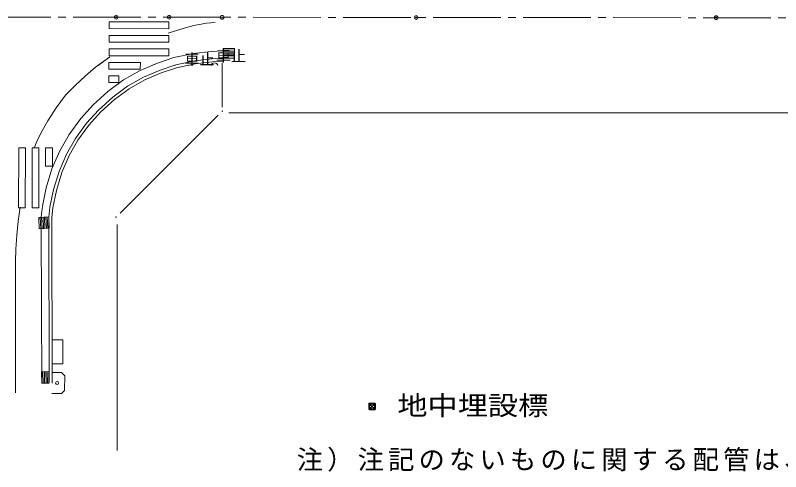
# Model space of a CAD drawing. Units: millimetres, scale not verified. Extents: x -312644 to 200250, y -138500 to 140234.
# Drawn here: x -132186 to -81167, y -33338 to -2928 of the extents above; entities that cross this region are included whole.
import ezdxf
from ezdxf.enums import TextEntityAlignment as Align

# ---------------------------------------------------------------- set-up
doc = ezdxf.new("R2010")
doc.units = ezdxf.units.MM
doc.header["$LTSCALE"] = 500
doc.header["$PDMODE"] = 32
doc.header["$PDSIZE"] = 250
doc.linetypes.add('CHAIN2', pattern=[12, 9, -1, 1, -1])
for name, color, linetype, lineweight in [('1-0_現況', 4, 'Continuous', 9), ('1-C', 4, 'Continuous', 9), ('3-0_外灯平面', 4, 'Continuous', 9), ('A-0', 4, 'Continuous', 9)]:
    doc.layers.add(name, color=color, linetype=linetype, lineweight=lineweight)
doc.styles.add('ＭＳ ゴシック', font='')
doc.styles.get('ＭＳ ゴシック').set_extended_font_data('MS Gothic')

msp = doc.modelspace()

# ---------------------------------------------------------------- linework, layer by layer
at = {"layer": '1-0_現況', "linetype": 'CHAIN2'}
msp.add_line((-140327.6, -3040.1), (90413.3, -3245.8), dxfattribs=at)
at = {"layer": '1-0_現況'}
for p, q in [((-117942.8, -9415.3), (2163.6, -9415.7)), ((-125389.4, -31919.4), (-125388.7, -16861.8))]:
    msp.add_line(p, q, dxfattribs=at)
for centre in [(-125468.3, -3053.3), (-121932.6, -3056.5), (-105468.8, -3071.2), (-85467.7, -3089)]:
    msp.add_circle(centre, 37.6, dxfattribs=at)
for p in [(-125468.3, -3053.3), (-121932.6, -3056.5), (-118396.9, -3059.6), (-105468.8, -3071.2), (-85467.7, -3089)]:
    msp.add_point(p, dxfattribs=at)
at = {"layer": '1-C'}
for p, q in [((-120293.7, -3607.6), (-119437.4, -3462.2)), ((-119437.4, -3462.2), (-118872.9, -3409.1)), ((-121998.6, -4122.3), (-121094.6, -3819.1)), ((-121094.6, -3819.1), (-120293.7, -3607.6)), ((-125929.2, -4267.8), (-125929.5, -4717.8)), ((-121944.8, -4269.4), (-125929.2, -4267.8)), ((-125930, -5167.9), (-125928.8, -5617.8)), ((-121945.6, -5169.3), (-125930, -5167.9)), ((-120304.9, -5467.6), (-121619.5, -5749.8)), ((-119120.4, -5332.2), (-120304.9, -5467.6)), ((-118356.1, -5306.1), (-119120.4, -5332.2)), ((-118335.5, -5242.7), (-117579.2, -5233.6)), ((-118334, -5335.7), (-117577.7, -5326.8)), ((-118332.5, -5428.9), (-117576.2, -5419.8)), ((-118331.1, -5615), (-117574.8, -5606.1)), ((-118331, -5522), (-117576.3, -5512.9)), ((-117580.7, -5140.5), (-117571.8, -5792.2)), ((-125884.4, -5696.7), (-126839.5, -6394.4)), ((-125949.8, -6067), (-125950.2, -6518)), ((-123852.2, -6063.5), (-125949.8, -6067)), ((-122713.8, -6106.2), (-123859, -6598.2)), ((-123852.6, -6514.5), (-123852.2, -6063.5)), ((-121619.5, -5749.8), (-122713.8, -6106.2)), ((-120222.9, -5961.4), (-121489.9, -6233.3)), ((-119084.4, -5831.3), (-120222.9, -5961.4)), ((-119068.7, -6030.9), (-120191.3, -6159.1)), ((-118339.2, -5805.8), (-119084.4, -5831.3)), ((-118333, -6005.7), (-119068.7, -6030.9)), ((-118404.4, -6122.1), (-118408.6, -9048.5)), ((-118329.6, -5708.2), (-117573.3, -5699.2)), ((-117571.8, -5792.2), (-118328, -5801.3)), ((-126839.5, -6394.4), (-127517, -6962.4)), ((-125950.2, -6518), (-123852.6, -6514.5)), ((-123859, -6598.2), (-124978.9, -7232.4)), ((-122538.2, -6574.6), (-123637.4, -7046.8)), ((-121489.9, -6233.3), (-122538.2, -6574.6)), ((-127517, -6962.4), (-128207.3, -7614.9)), ((-125946.2, -7408.9), (-125945.8, -6966.1)), ((-125945.8, -6966.1), (-125289.4, -6965)), ((-125289.4, -6965), (-125288.2, -7407.9)), ((-123637.4, -7046.8), (-124706.6, -7652.2)), ((-122467.1, -6761.9), (-123548.8, -7226.3)), ((-128207.3, -7614.9), (-128837.4, -8256.2)), ((-124978.9, -7232.4), (-126013.3, -7999.7)), ((-125288.2, -7407.9), (-125946.2, -7408.9)), ((-124706.6, -7652.2), (-125696.6, -8387.1)), ((-126013.3, -7999.7), (-126994, -8883.9)), ((-128837.4, -8256.2), (-129458, -9090.7)), ((-125696.6, -8387.1), (-126639.1, -9238.7)), ((-129458, -9090.7), (-130021.7, -9964.4)), ((-126994, -8883.9), (-127828.8, -9801.3)), ((-126639.1, -9238.7), (-127440.6, -10116.3)), ((-125204.1, -16112.4), (-118658, -9576.9)), ((-130021.7, -9964.4), (-130486.9, -10770.6)), ((-127828.8, -9801.3), (-128598.7, -10876.9)), ((-127440.6, -10116.3), (-128177.2, -11146.7)), ((-127283.8, -10242.3), (-128009.2, -11254.5)), ((-130486.9, -10770.6), (-130742.7, -11328.1)), ((-128598.7, -10876.9), (-129216.4, -11963.5)), ((-128177.2, -11146.7), (-128769.5, -12187.7)), ((-130742.7, -11328.1), (-130931.8, -11781.1)), ((-131073.3, -15760.4), (-131058.6, -11760.4)), ((-130608.3, -11762.1), (-131058.6, -11760.4)), ((-130623, -15762), (-130608.3, -11762.1)), ((-129216.4, -11963.5), (-129742.3, -13167.3)), ((-128769.5, -12187.7), (-129273.1, -13341.9)), ((-129742.3, -13167.3), (-130130.3, -14421.3)), ((-129273.1, -13341.9), (-129643.6, -14543.6)), ((-130130.3, -14421.3), (-130367.6, -15639.4)), ((-129643.6, -14543.6), (-129874.6, -15718)), ((-131862.8, -15709.4), (-132004.8, -16650.8)), ((-130623, -15762), (-131073.3, -15760.4)), ((-130367.6, -15639.4), (-130457, -16358.5)), ((-129874.6, -15718), (-129956.1, -16388.5)), ((-129676.4, -15749.5), (-129756.3, -16400.6)), ((-132004.8, -16650.8), (-132091.2, -17577.2)), ((-130495.8, -17145.2), (-130530, -16386.7)), ((-130400.7, -17141.1), (-130434.9, -16382.4)), ((-130305.5, -17136.8), (-130339.7, -16378.3)), ((-130210.4, -17132.6), (-130244.6, -16373.9)), ((-130115.3, -17128.3), (-130149.5, -16369.7)), ((-130020.1, -17124.2), (-130052.7, -16365.5)), ((-129956.1, -16388.5), (-129927.9, -27434.6)), ((-129756.3, -16400.6), (-129728.1, -27434)), ((-129923.4, -17119.9), (-130592.5, -17149.6)), ((-130454.6, -17143.5), (-130427.3, -27435.9)), ((-132175.2, -19334.2), (-132181.4, -28083.3)), ((-129733.4, -24549.8), (-129013.6, -24546.9)), ((-129726.9, -26159.9), (-129733.4, -24549.8)), ((-130439.3, -26675.7), (-129960.5, -26668.2)), ((-130332.2, -27434.4), (-130344.2, -26674.3)), ((-130235.4, -27433), (-130247.4, -26672.6)), ((-130140.3, -27431.4), (-130152.3, -26671.2)), ((-130043.6, -27429.9), (-130055.6, -26669.7)), ((-129960.5, -26668.2), (-129948.5, -27428.5)), ((-129748.1, -26734.5), (-129104.4, -26720.1)), ((-128897.7, -27927.1), (-129107.2, -28127.3)), ((-129107.2, -28127.3), (-129747.7, -28135.8))]:
    msp.add_line(p, q, dxfattribs=at)
for points in [[(-121945.6, -3369.3), (-125928.3, -3367.8), (-125928.8, -3817.9)], [(-121945.6, -3369.3), (-121944.4, -3819.3), (-125928.8, -3817.9)], [(-121944.8, -4269.4), (-121945.2, -4719.3), (-125929.5, -4717.8)], [(-121945.6, -5169.3), (-121946, -5619.3), (-125928.8, -5617.8)], [(-118328, -5801.3), (-118335.4, -5149.6), (-117580.7, -5140.5)], [(-120191.3, -6159.1), (-121437.8, -6426.7), (-122467.1, -6761.9)], [(-123548.8, -7226.3), (-124597.3, -7820.2), (-125569.9, -8541.9)], [(-125569.9, -8541.9), (-126498.2, -9380.7), (-127283.8, -10242.3)], [(-128009.2, -11254.5), (-128590.4, -12277.3), (-129084.5, -13411.6)], [(-131523.5, -15758.7), (-131972.2, -15757.2), (-131959.1, -11757.2)], [(-131523.5, -15758.7), (-131508.9, -11758.8), (-131959.1, -11757.2)], [(-129084.5, -13411.6), (-129450.3, -14592.5), (-129676.4, -15749.5)], [(-130592.5, -17149.6), (-130625.1, -16391), (-129957.6, -16361.2), (-129923.4, -17119.9)], [(-132091.2, -17577.2), (-132155.4, -18507.4), (-132175.2, -19334.2)], [(-129013.6, -24546.9), (-129008.7, -26157.2), (-129726.9, -26159.9)], [(-129948.5, -27428.5), (-130427.3, -27435.9), (-130439.3, -26675.7)], [(-129104.4, -26720.1), (-128888.9, -26943.4), (-128897.7, -27927.1)]]:
    msp.add_lwpolyline(points, dxfattribs=at)
msp.add_lwpolyline([(-129707.7, -11763), (-130181.8, -11763.7), (-130179.7, -12990.6), (-129705.7, -12989.8)], close=True, dxfattribs=at)
for centre, radius in [((-118393, -9312), 15), ((-125470.7, -16377.4), 15), ((-129399.9, -27430.9), 100)]:
    msp.add_circle(centre, radius, dxfattribs=at)
at = {"layer": '3-0_外灯平面', "color": 6, "lineweight": 35}
for p, q in [((-108599.5, -28792.2), (-108199.5, -29192.2)), ((-108199.5, -28792.2), (-108599.5, -29192.2))]:
    msp.add_line(p, q, dxfattribs=at)
for points in [[(-108599.5, -29192.2), (-108199.5, -29192.2), (-108199.5, -28792.2), (-108599.5, -28792.2)], [(-108399.5, -28792.2), (-108599.5, -28992.2), (-108399.5, -29192.2), (-108199.5, -28992.2)]]:
    msp.add_lwpolyline(points, close=True, dxfattribs=at)
at = {"layer": 'A-0'}
for p, q in [((-125928.8, -3817.9), (-125928.3, -3367.8)), ((-125928.3, -3367.8), (-121945.6, -3369.3)), ((-121945.6, -3369.3), (-121944.4, -3819.3)), ((-121944.4, -3819.3), (-125928.8, -3817.9)), ((-125929.1, -4267.8), (-125929.5, -4717.8)), ((-121944.8, -4269.4), (-125929.1, -4267.8)), ((-121945.2, -4719.3), (-121944.8, -4269.4)), ((-125929.5, -4717.8), (-121945.2, -4719.3)), ((-121945.6, -5169.3), (-125930, -5167.9)), ((-125930, -5167.9), (-125928.8, -5617.9)), ((-121946, -5619.3), (-121945.6, -5169.3)), ((-121619.5, -5749.8), (-120304.9, -5467.5)), ((-120304.9, -5467.5), (-119120.4, -5332.2)), ((-119120.4, -5332.2), (-118356.1, -5306.1)), ((-117579.2, -5233.6), (-118335.5, -5242.7)), ((-118335.4, -5149.6), (-117580.7, -5140.5)), ((-118328, -5801.3), (-118335.4, -5149.6)), ((-118334, -5335.7), (-117577.7, -5326.8)), ((-117576.2, -5419.8), (-118332.5, -5428.9)), ((-118331, -5522), (-117576.3, -5512.9)), ((-117574.8, -5606.1), (-118331, -5615)), ((-117580.7, -5140.5), (-117571.8, -5792.2)), ((-125884.4, -5696.7), (-126657.7, -6261.6)), ((-125950, -6261.6), (-125949.8, -6067)), ((-125949.8, -6067), (-123852.2, -6063.5)), ((-125928.8, -5617.9), (-121946, -5619.3)), ((-123852.2, -6063.5), (-123852.3, -6261.6)), ((-123075.5, -6261.6), (-122713.8, -6106.2)), ((-122713.8, -6106.2), (-121619.5, -5749.8)), ((-120222.9, -5961.4), (-121489.9, -6233.3)), ((-119084.4, -5831.3), (-120222.9, -5961.4)), ((-120191.3, -6159.1), (-119068.7, -6030.9)), ((-118339.1, -5805.8), (-119084.4, -5831.3)), ((-119068.7, -6030.9), (-118333, -6005.7)), ((-118404.4, -6122.1), (-118404.6, -6261.6)), ((-118329.6, -5708.2), (-117573.3, -5699.2)), ((-117571.8, -5792.2), (-118328, -5801.3)), ((-121489.9, -6233.3), (-121576.8, -6261.6)), ((-120668.7, -6261.6), (-120191.3, -6159.1))]:
    msp.add_line(p, q, dxfattribs=at)
msp.add_arc((-118912, -6350.6), 250, 20.86011, 159.13988, dxfattribs=at)

# ---------------------------------------------------------------- texts
at = {"layer": '3-0_外灯平面', "color": 2, "style": 'ＭＳ ゴシック', "width": 1.15}
msp.add_text('地中埋設標', height=1283, dxfattribs=at).set_placement((-106717.8, -29953.1), align=Align.BOTTOM_LEFT)
at = {"layer": '3-0_外灯平面', "color": 2, "insert": (-113424.8, -33337.7), "char_height": 1283, "attachment_point": 7, "style": 'ＭＳ ゴシック'}
msp.add_mtext('\\T1.16;注）注記のないものに関する配管は、FEP30とする。', dxfattribs=at)
at = {"layer": 'A-0', "color": 7, "style": 'ＭＳ ゴシック'}
for p in [(-120904.1, -6444.8), (-118812.6, -6228.5)]:
    msp.add_text('車止', height=733.1, dxfattribs=at).set_placement(p, align=Align.BOTTOM_LEFT)

doc.saveas('drawing.dxf')
